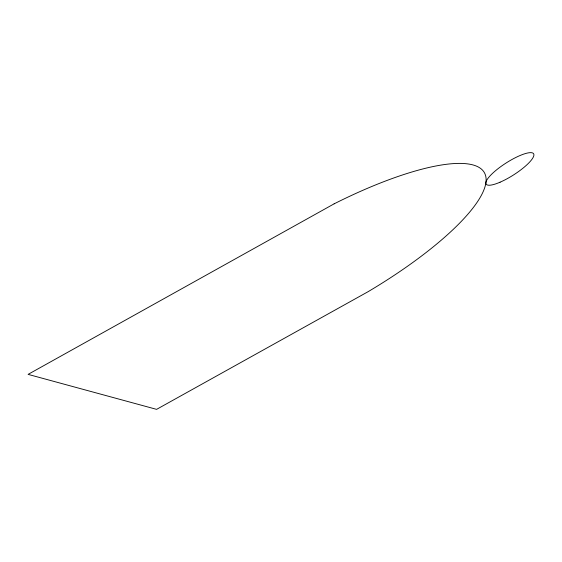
<?xml version="1.0" encoding="UTF-8"?>
<svg xmlns="http://www.w3.org/2000/svg" width="562" height="562" viewBox="0 0 562 562"><rect width="100%" height="100%" fill="white"/><g stroke="black" fill="none" stroke-linecap="round" stroke-linejoin="round"><path stroke-width="0.84" d="M334.137 203.83L28.1 374.376L156.594 409.361L367.991 291.748A175.232 47.032 -29.3 0 0 485.132 174.262A175.232 47.032 -29.3 0 0 334.137 203.83M500.082 182.193A28.177 7.032 -32.6 0 0 533.781 154.1A28.177 7.032 -32.6 0 0 495.761 170.518A28.177 7.032 -32.6 0 0 500.082 182.193"/></g></svg>
